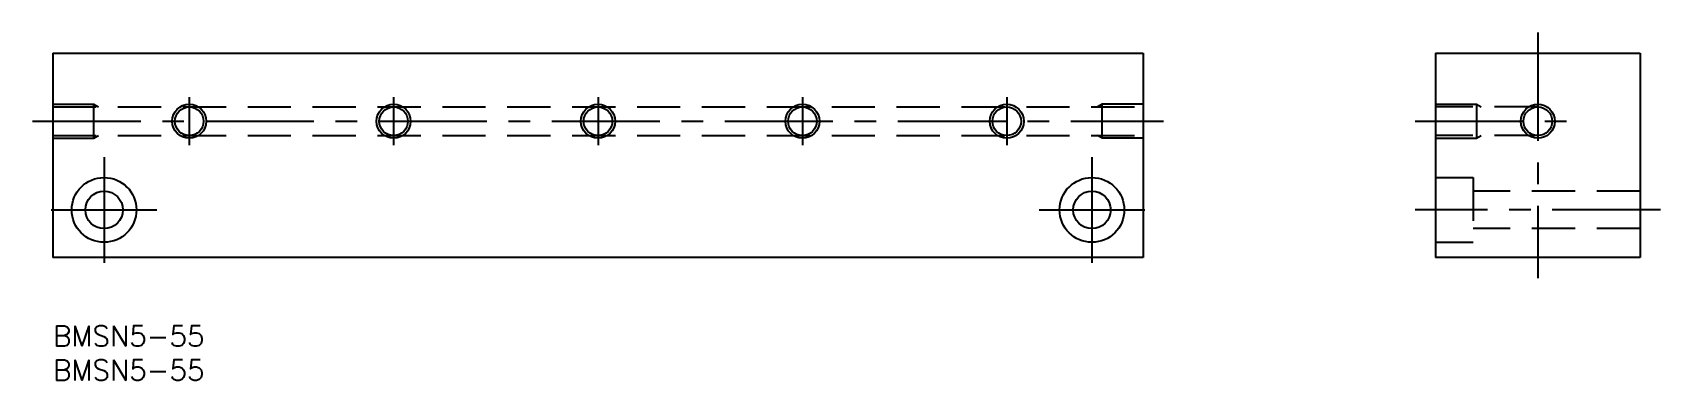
# Model space of a CAD drawing. Extents: x -3 to 236, y -8 to 43.
import ezdxf

# ---------------------------------------------------------------- set-up
doc = ezdxf.new("R2010")
doc.units = 0
doc.header["$LTSCALE"] = 0.5
doc.linetypes.add('CENTER', pattern=[50.8, 31.75, -6.35, 6.35, -6.35])
doc.linetypes.add('DASHED', pattern=[19.05, 12.7, -6.35])
for name, color, linetype in [('MSM_CENTER', 1, 'CENTER'), ('MSM_CONTINUOUS', 7, 'CONTINUOUS'), ('MSM_DASHED', 4, 'DASHED'), ('MSM_NARROW', 5, 'CONTINUOUS'), ('MSM_PART_NUMBER', 7, 'CONTINUOUS')]:
    doc.layers.add(name, color=color, linetype=linetype)
doc.styles.get("Standard").update_dxf_attribs({"font": 'txt.shx', "height": 3, "bigfont": 'bigfont.shx'})

# ---------------------------------------------------------------- blocks, each defined once
blk = doc.blocks.new('*U10')
at = {"layer": 'MSM_PART_NUMBER'}
blk.add_text('BMSN5-55', height=3, dxfattribs=at).set_placement((0, -3))
blk = doc.blocks.new('*U11')
at = {"layer": 'MSM_PART_NUMBER'}
blk.add_text('BMSN5-55', height=3, dxfattribs=at).set_placement((0, -8))

msp = doc.modelspace()

# ---------------------------------------------------------------- linework, layer by layer
at = {"layer": 'MSM_CENTER'}
for p, q in [((217.95, 43), (217.95, 7)), ((20, 33.53), (20, 26.47)), ((50, 33.53), (50, 26.47)), ((80, 33.53), (80, 26.47)), ((110, 33.53), (110, 26.47)), ((140, 33.53), (140, 26.47)), ((-3, 30), (163, 30)), ((199.95, 30), (222.27, 30)), ((7.5, 24.75), (7.5, 9.25)), ((152.5, 24.75), (152.5, 9.25)), ((-0.25, 17), (15.25, 17)), ((144.75, 17), (160.25, 17)), ((235.95, 17), (199.95, 17))]:
    msp.add_line(p, q, dxfattribs=at)
at = {"layer": 'MSM_CONTINUOUS'}
for p, q in [((0, 40), (160, 40)), ((0, 40), (0, 10)), ((160, 40), (160, 10)), ((202.95, 40), (202.95, 10)), ((202.95, 40), (232.95, 40)), ((232.95, 40), (232.95, 10)), ((160, 10), (0, 10)), ((232.95, 10), (202.95, 10))]:
    msp.add_line(p, q, dxfattribs=at)
for centre, radius in [((20, 30), 2.1), ((50, 30), 2.1), ((80, 30), 2.1), ((110, 30), 2.1), ((140, 30), 2.1), ((217.95, 30), 2.1), ((7.5, 17), 4.75), ((152.5, 17), 4.75), ((7.5, 17), 2.75), ((152.5, 17), 2.75)]:
    msp.add_circle(centre, radius, dxfattribs=at)
at = {"layer": 'MSM_DASHED'}
for p, q in [((0, 32.5), (6, 32.5)), ((0, 32.1), (160, 32.1)), ((6, 27.5), (6, 32.5)), ((6, 32.5), (6.69, 32.1)), ((154, 32.5), (153.31, 32.1)), ((154, 27.5), (154, 32.5)), ((160, 32.5), (154, 32.5)), ((202.95, 32.5), (208.95, 32.5)), ((217.95, 32.1), (202.95, 32.1)), ((208.95, 32.5), (208.95, 27.5)), ((208.95, 32.5), (209.64, 32.1)), ((0, 27.9), (160, 27.9)), ((0, 27.5), (6, 27.5)), ((6, 27.5), (6.69, 27.9)), ((154, 27.5), (153.31, 27.9)), ((160, 27.5), (154, 27.5)), ((217.95, 27.9), (202.95, 27.9)), ((202.95, 27.5), (208.95, 27.5)), ((208.95, 27.5), (209.64, 27.9)), ((202.95, 21.75), (208.45, 21.75)), ((208.45, 21.75), (208.45, 12.25)), ((232.95, 19.75), (208.45, 19.75)), ((202.95, 12.25), (208.45, 12.25)), ((232.95, 14.25), (208.45, 14.25))]:
    msp.add_line(p, q, dxfattribs=at)
at = {"layer": 'MSM_NARROW'}
for centre in [(20, 30), (50, 30), (80, 30), (110, 30), (140, 30), (217.95, 30)]:
    msp.add_circle(centre, 2.5, dxfattribs=at)

# ---------------------------------------------------------------- block references
at = {"layer": 'MSM_CONTINUOUS'}
for name in ['*U10', '*U11']:
    msp.add_blockref(name, (0, 0), dxfattribs=at)

doc.saveas('drawing.dxf')
